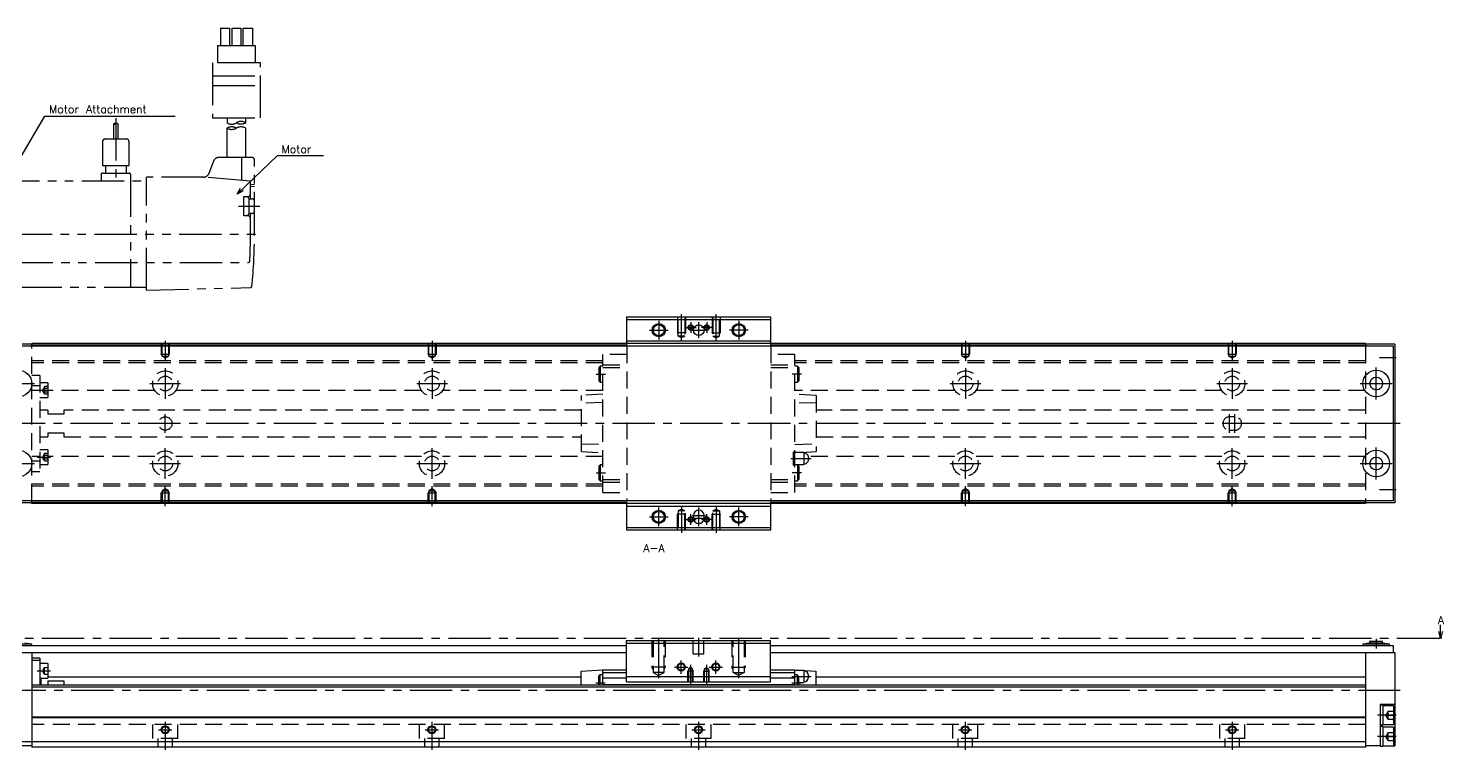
# Model space of a CAD drawing. Extents: x -2 to 824, y -8 to 279.
# Drawn here: x 293 to 824, y 9 to 279 of the extents above; entities that cross this region are included whole.
import ezdxf

# ---------------------------------------------------------------- set-up
doc = ezdxf.new("R2010")
doc.units = 0
doc.header["$LTSCALE"] = 0.5
for name, pattern in [('CENTER', [50.8, 31.75, -6.35, 6.35, -6.35]), ('DASHED', [19.05, 12.7, -6.35]), ('PHANTOM', [63.5, 31.75, -6.35, 6.35, -6.35, 6.35, -6.35])]:
    doc.linetypes.add(name, pattern=pattern)
for name, color, linetype in [('MSM_CENTER', 1, 'CENTER'), ('MSM_CONTINUOUS', 7, 'CONTINUOUS'), ('MSM_DASHED', 4, 'DASHED'), ('MSM_IMAGINARY', 6, 'PHANTOM'), ('MSM_NARROW', 5, 'CONTINUOUS'), ('MSM_PART_NUMBER', 7, 'CONTINUOUS')]:
    doc.layers.add(name, color=color, linetype=linetype)
doc.styles.get("Standard").update_dxf_attribs({"font": 'txt.shx', "height": 3, "bigfont": 'bigfont.shx'})

msp = doc.modelspace()

# ---------------------------------------------------------------- linework, layer by layer
at = {"layer": 'MSM_CENTER'}
for p, q in [((538.33, 162.39), (538.33, 172.3)), ((551.33, 162.39), (551.33, 172.3)), ((526.33, 166.3), (533.33, 166.3)), ((529.83, 169.8), (529.83, 162.8)), ((539.83, 167.3), (543.83, 167.3)), ((541.83, 169.3), (541.83, 165.3)), ((542.33, 166.3), (547.33, 166.3)), ((544.83, 163.3), (544.83, 169.3)), ((549.83, 167.3), (545.83, 167.3)), ((547.83, 169.3), (547.83, 165.3)), ((563.33, 166.3), (556.33, 166.3)), ((559.83, 169.8), (559.83, 162.8)), ((344.83, 162.3), (344.83, 154.79)), ((444.83, 162.3), (444.83, 154.79)), ((644.83, 162.3), (644.83, 154.79)), ((744.83, 162.3), (744.83, 154.79)), ((800.08, 156), (806.33, 156)), ((344.83, 152.05), (344.83, 140.55)), ((444.83, 152.05), (444.83, 140.55)), ((506.33, 149.8), (509.83, 149.8)), ((583.33, 149.8), (579.83, 149.8)), ((644.83, 152.05), (644.83, 140.55)), ((744.83, 152.05), (744.83, 140.55)), ((798.83, 140.3), (798.83, 152.3)), ((283.76, 146.3), (295.76, 146.3)), ((296.83, 143.85), (301.83, 143.85)), ((339.08, 146.3), (350.58, 146.3)), ((439.08, 146.3), (450.58, 146.3)), ((639.08, 146.3), (650.58, 146.3)), ((739.08, 146.3), (750.58, 146.3)), ((792.83, 146.3), (804.83, 146.3)), ((344.83, 127.8), (344.83, 134.8)), ((743.83, 127.8), (743.83, 134.8)), ((745.83, 127.8), (745.83, 134.8)), ((807.76, 131.3), (256.26, 131.3)), ((798.83, 110.3), (798.83, 122.3)), ((296.83, 118.74), (301.83, 118.74)), ((344.83, 110.55), (344.83, 122.05)), ((444.83, 110.55), (444.83, 122.05)), ((579.33, 118.2), (587.03, 118.2)), ((644.83, 110.55), (644.83, 122.05)), ((744.83, 110.55), (744.83, 122.05)), ((283.76, 116.3), (295.76, 116.3)), ((339.08, 116.3), (350.58, 116.3)), ((439.08, 116.3), (450.58, 116.3)), ((506.33, 112.8), (509.83, 112.8)), ((583.33, 112.8), (579.83, 112.8)), ((639.08, 116.3), (650.58, 116.3)), ((739.08, 116.3), (750.58, 116.3)), ((792.83, 116.3), (804.83, 116.3)), ((344.83, 100.3), (344.83, 107.81)), ((444.83, 100.3), (444.83, 107.81)), ((644.83, 100.3), (644.83, 107.81)), ((744.83, 100.3), (744.83, 107.81)), ((800.08, 106.6), (806.33, 106.6)), ((526.33, 96.3), (533.33, 96.3)), ((529.83, 92.8), (529.83, 99.8)), ((538.33, 100.21), (538.33, 90.3)), ((541.83, 93.3), (541.83, 97.3)), ((542.33, 96.8), (547.33, 96.8)), ((542.33, 95.8), (547.33, 95.8)), ((544.83, 92.8), (544.83, 99.8)), ((547.83, 93.3), (547.83, 97.3)), ((551.33, 100.21), (551.33, 90.3)), ((563.33, 96.3), (556.33, 96.3)), ((559.83, 92.8), (559.83, 99.8)), ((539.83, 95.3), (543.83, 95.3)), ((549.83, 95.3), (545.83, 95.3)), ((247.76, 50.8), (822.94, 50.8)), ((529.76, 51), (529.76, 35.81)), ((544.76, 51), (544.76, 44)), ((559.76, 51), (559.76, 35.81)), ((798.76, 50.6), (798.76, 47)), ((538.26, 37.5), (538.26, 42.5)), ((551.26, 37.5), (551.26, 42.5)), ((296.76, 38.55), (301.76, 38.55)), ((535.76, 40), (540.76, 40)), ((541.76, 40.76), (541.76, 33.5)), ((547.76, 40.76), (547.76, 33.5)), ((548.76, 40), (553.76, 40)), ((506.26, 34.1), (509.76, 34.1)), ((579.76, 36.5), (586.96, 36.5)), ((579.76, 34.1), (583.26, 34.1)), ((258.76, 31.3), (807.76, 31.3)), ((806.26, 22), (799.26, 22)), ((342.26, 16.5), (347.26, 16.5)), ((344.76, 19.5), (344.76, 9)), ((442.26, 16.5), (447.26, 16.5)), ((444.76, 19.5), (444.76, 9)), ((542.26, 16.5), (547.26, 16.5)), ((544.76, 19.5), (544.76, 9)), ((642.26, 16.5), (647.26, 16.5)), ((644.76, 19.5), (644.76, 9)), ((742.26, 16.5), (747.26, 16.5)), ((744.76, 19.5), (744.76, 9)), ((806.26, 14), (799.26, 14))]:
    msp.add_line(p, q, dxfattribs=at)
at = {"layer": 'MSM_CONTINUOUS'}
for p, q in [((517.83, 171.3), (571.83, 171.3)), ((517.83, 160.3), (517.83, 171.3)), ((517.83, 170.3), (571.83, 170.3)), ((571.83, 160.3), (571.83, 171.3)), ((294.76, 161), (279.76, 161)), ((805.33, 160.3), (283.26, 160.3)), ((294.83, 160.3), (294.83, 161.3)), ((794.83, 161.3), (294.83, 161.3)), ((517.83, 161.1), (294.83, 161.1)), ((517.83, 160.4), (294.83, 160.4)), ((517.83, 162.3), (571.83, 162.3)), ((794.83, 161.1), (571.83, 161.1)), ((794.83, 160.4), (571.83, 160.4)), ((794.83, 161.3), (794.83, 160.3)), ((805.83, 161), (794.83, 161)), ((805.33, 102.3), (805.33, 160.3)), ((805.83, 161), (805.83, 101.6)), ((294.76, 101.6), (279.76, 101.6)), ((805.33, 102.3), (283.26, 102.3)), ((294.83, 101.3), (294.83, 102.3)), ((517.83, 102.2), (294.83, 102.2)), ((517.83, 101.5), (294.83, 101.5)), ((794.83, 101.3), (294.83, 101.3)), ((517.83, 91.3), (517.83, 102.3)), ((571.83, 91.3), (571.83, 102.3)), ((794.83, 102.2), (571.83, 102.2)), ((794.83, 101.5), (571.83, 101.5)), ((794.83, 102.3), (794.83, 101.3)), ((805.83, 101.6), (794.83, 101.6)), ((517.83, 100.3), (571.83, 100.3)), ((542.83, 96.8), (542.83, 95.8)), ((546.83, 95.8), (546.83, 96.8)), ((517.83, 92.3), (571.83, 92.3)), ((571.83, 91.3), (517.83, 91.3)), ((822.94, 50.8), (822.27, 53.3)), ((822.94, 50.8), (822.94, 55.8)), ((823.61, 53.3), (822.94, 50.8)), ((517.76, 48), (283.26, 48)), ((294.76, 48.6), (284.76, 48.6)), ((294.76, 48.6), (292.16, 49)), ((294.76, 48), (294.76, 48.6)), ((517.76, 34.5), (517.76, 50)), ((517.76, 50), (571.76, 50)), ((517.76, 49), (571.76, 49)), ((571.76, 34.5), (571.76, 50)), ((805.26, 48), (571.76, 48)), ((796.36, 49), (793.76, 48.6)), ((793.76, 48.6), (793.76, 48)), ((803.76, 48.6), (793.76, 48.6)), ((796.36, 49.6), (796.36, 49)), ((801.16, 49.6), (796.36, 49.6)), ((801.16, 49), (796.36, 49)), ((801.16, 49), (801.16, 49.6)), ((803.76, 48.6), (801.16, 49)), ((803.76, 48), (803.76, 48.6)), ((805.26, 45.5), (805.26, 48)), ((823.44, 50.8), (822.44, 50.8)), ((282.76, 45.5), (517.76, 45.5)), ((294.76, 45.5), (294.76, 10)), ((297.76, 43.3), (294.76, 43.3)), ((297.76, 43.3), (297.76, 33.2)), ((571.76, 45.5), (805.76, 45.5)), ((794.76, 45.5), (794.76, 10)), ((805.76, 45.5), (805.76, 10.5)), ((297.76, 42.45), (294.76, 42.45)), ((300.76, 41.3), (297.76, 41.3)), ((300.76, 41.3), (300.76, 35.8)), ((500.76, 38.5), (508.76, 39)), ((500.76, 33.2), (500.76, 38.5)), ((508.76, 39), (517.76, 39)), ((508.76, 39), (508.76, 33.2)), ((508.76, 38), (517.76, 38)), ((571.76, 39), (580.76, 39)), ((571.76, 38), (580.76, 38)), ((580.76, 39), (588.76, 38.5)), ((580.76, 39), (580.76, 33.2)), ((584.21, 38.75), (580.76, 38.75)), ((584.21, 38.75), (584.21, 34.25)), ((588.76, 38.5), (588.76, 33.2)), ((794.76, 33.2), (294.76, 33.2)), ((794.76, 32.5), (294.76, 32.5)), ((297.76, 35.8), (300.76, 35.8)), ((298.26, 33.2), (298.26, 35.8)), ((300.76, 36.3), (500.76, 36.3)), ((300.76, 34.87), (306.76, 34.87)), ((300.76, 34.87), (300.76, 33.2)), ((306.76, 34.87), (306.76, 33.2)), ((507.76, 37.1), (507.26, 36.6)), ((507.26, 36.6), (507.26, 33.2)), ((508.76, 37.1), (507.76, 37.1)), ((507.76, 37.1), (507.76, 33.2)), ((508.76, 36), (517.76, 36)), ((508.76, 33.5), (580.76, 33.5)), ((517.76, 36.5), (571.76, 36.5)), ((517.76, 34.5), (571.76, 34.5)), ((571.76, 36), (580.76, 36)), ((581.76, 37.1), (580.76, 37.1)), ((582.26, 36.6), (581.76, 37.1)), ((581.76, 37.1), (581.76, 33.2)), ((582.26, 36.6), (582.26, 33.2)), ((582.26, 34.25), (584.21, 34.25)), ((585.96, 36.8), (585.96, 36.2)), ((588.76, 36.3), (794.76, 36.3)), ((805.76, 26), (800.26, 26)), ((800.26, 26), (800.26, 10.35)), ((801.26, 25.65), (800.26, 25.65)), ((801.26, 25.65), (801.26, 18.35)), ((805.26, 25.5), (801.26, 25.5)), ((805.26, 25.5), (805.26, 18.5)), ((794.76, 21.2), (294.76, 21.2)), ((794.76, 21), (294.76, 21)), ((800.26, 18.35), (801.26, 18.35)), ((801.26, 17.65), (800.26, 17.65)), ((801.26, 18.5), (805.26, 18.5)), ((801.26, 17.65), (801.26, 10.35)), ((805.26, 17.5), (801.26, 17.5)), ((805.26, 17.5), (805.26, 10.5)), ((794.76, 12), (285.26, 12)), ((294.76, 10.5), (285.26, 10.5)), ((794.76, 10), (294.76, 10)), ((800.26, 10.5), (794.76, 10.5)), ((800.26, 10.35), (801.26, 10.35)), ((801.26, 10.5), (805.76, 10.5))]:
    msp.add_line(p, q, dxfattribs=at)
for centre, radius in [((529.83, 166.3), 2.07), ((544.83, 166.3), 2), ((559.83, 166.3), 2.07), ((289.76, 146.3), 5), ((798.83, 146.3), 5), ((798.83, 146.3), 2.4), ((289.76, 116.3), 5), ((798.83, 116.3), 5), ((798.83, 116.3), 2.4), ((529.83, 96.3), 2.07), ((559.83, 96.3), 2.07), ((538.26, 40), 1.23), ((551.26, 40), 1.23), ((344.76, 16.5), 1.23), ((444.76, 16.5), 1.23), ((544.76, 16.5), 1.23), ((644.76, 16.5), 1.23), ((744.76, 16.5), 1.23)]:
    msp.add_circle(centre, radius, dxfattribs=at)
for centre, radius, start, end in [((544.83, 96.8), 2, 0, 180), ((544.83, 95.8), 2, 180, 0), ((584.21, 36.8), 1.75, 0, 90), ((584.21, 36.2), 1.75, 270, 0)]:
    msp.add_arc(centre, radius, start, end, dxfattribs=at)
at = {"layer": 'MSM_DASHED'}
for p, q in [((536.83, 171.3), (536.83, 165.3)), ((537.1, 164.1), (537.1, 171.3)), ((539.56, 171.3), (539.56, 164.1)), ((539.83, 171.3), (539.83, 165.3)), ((549.83, 171.3), (549.83, 165.3)), ((550.1, 171.3), (550.1, 164.1)), ((552.56, 164.1), (552.56, 171.3)), ((552.83, 171.3), (552.83, 165.3)), ((539.83, 165.3), (536.83, 165.3)), ((537.1, 164.83), (536.83, 165.3)), ((539.56, 164.83), (539.83, 165.3)), ((549.83, 165.3), (552.83, 165.3)), ((550.1, 164.83), (549.83, 165.3)), ((552.56, 164.83), (552.83, 165.3)), ((294.83, 102.3), (294.83, 160.3)), ((343.33, 161.3), (343.33, 157.3)), ((343.6, 156.5), (343.6, 161.3)), ((346.06, 161.3), (346.06, 156.5)), ((346.33, 161.3), (346.33, 157.3)), ((443.33, 161.3), (443.33, 157.3)), ((443.6, 156.5), (443.6, 161.3)), ((446.06, 161.3), (446.06, 156.5)), ((446.33, 161.3), (446.33, 157.3)), ((517.83, 160.3), (517.83, 102.3)), ((539.56, 164.1), (537.1, 164.1)), ((538.33, 163.39), (537.1, 164.1)), ((539.56, 164.1), (538.33, 163.39)), ((550.1, 164.1), (552.56, 164.1)), ((550.1, 164.1), (551.33, 163.39)), ((551.33, 163.39), (552.56, 164.1)), ((571.83, 160.3), (571.83, 102.3)), ((643.33, 161.3), (643.33, 157.3)), ((643.6, 156.5), (643.6, 161.3)), ((646.06, 161.3), (646.06, 156.5)), ((646.33, 161.3), (646.33, 157.3)), ((743.33, 161.3), (743.33, 157.3)), ((743.6, 156.5), (743.6, 161.3)), ((746.06, 161.3), (746.06, 156.5)), ((746.33, 161.3), (746.33, 157.3)), ((794.83, 160.3), (794.83, 102.3)), ((508.83, 154.75), (294.83, 154.75)), ((508.83, 154.05), (294.83, 154.05)), ((343.6, 156.83), (343.33, 157.3)), ((343.33, 157.3), (346.33, 157.3)), ((343.6, 156.5), (346.06, 156.5)), ((344.83, 155.79), (343.6, 156.5)), ((346.06, 156.5), (344.83, 155.79)), ((346.06, 156.83), (346.33, 157.3)), ((443.6, 156.83), (443.33, 157.3)), ((443.33, 157.3), (446.33, 157.3)), ((443.6, 156.5), (446.06, 156.5)), ((444.83, 155.79), (443.6, 156.5)), ((446.06, 156.5), (444.83, 155.79)), ((446.06, 156.83), (446.33, 157.3)), ((517.83, 157.2), (508.83, 157.2)), ((508.83, 105.4), (508.83, 157.2)), ((580.83, 157.2), (571.83, 157.2)), ((580.83, 105.4), (580.83, 157.2)), ((794.83, 154.75), (580.83, 154.75)), ((794.83, 154.05), (580.83, 154.05)), ((643.6, 156.83), (643.33, 157.3)), ((643.33, 157.3), (646.33, 157.3)), ((643.6, 156.5), (646.06, 156.5)), ((644.83, 155.79), (643.6, 156.5)), ((646.06, 156.5), (644.83, 155.79)), ((646.06, 156.83), (646.33, 157.3)), ((743.6, 156.83), (743.33, 157.3)), ((743.33, 157.3), (746.33, 157.3)), ((743.6, 156.5), (746.06, 156.5)), ((744.83, 155.79), (743.6, 156.5)), ((746.06, 156.5), (744.83, 155.79)), ((746.06, 156.83), (746.33, 157.3)), ((297.83, 149.3), (294.83, 149.3)), ((297.83, 149.3), (297.83, 113.3)), ((507.83, 152.8), (507.33, 152.3)), ((507.33, 152.3), (507.33, 147.3)), ((507.83, 152.8), (507.83, 146.8)), ((508.83, 152.8), (507.83, 152.8)), ((508.83, 153.25), (517.83, 153.25)), ((508.83, 152.25), (517.83, 152.25)), ((571.83, 153.25), (580.83, 153.25)), ((571.83, 152.25), (580.83, 152.25)), ((581.83, 152.8), (580.83, 152.8)), ((581.83, 152.8), (581.83, 146.8)), ((582.33, 152.3), (581.83, 152.8)), ((582.33, 152.3), (582.33, 147.3)), ((297.83, 145.43), (294.83, 145.43)), ((297.83, 143.68), (294.83, 143.68)), ((300.83, 146.6), (297.83, 146.6)), ((299.53, 145.1), (298.8, 143.85)), ((299.53, 142.6), (298.8, 143.85)), ((299.53, 145.3), (300.83, 145.3)), ((299.53, 145.3), (299.53, 142.41)), ((299.53, 144.58), (300.83, 144.58)), ((300.83, 146.6), (300.83, 141.1)), ((340.88, 143.66), (300.83, 143.66)), ((440.88, 143.66), (348.77, 143.66)), ((508.83, 143.66), (448.77, 143.66)), ((507.33, 147.3), (507.83, 146.8)), ((507.83, 146.8), (508.83, 146.8)), ((580.83, 146.8), (581.83, 146.8)), ((640.88, 143.66), (580.83, 143.66)), ((581.83, 146.8), (582.33, 147.3)), ((740.88, 143.66), (648.77, 143.66)), ((794.83, 143.66), (748.77, 143.66)), ((297.83, 141.1), (300.83, 141.1)), ((299.53, 143.13), (300.83, 143.13)), ((299.53, 142.41), (300.83, 142.41)), ((508.83, 142.3), (500.83, 141.77)), ((500.83, 120.83), (500.83, 141.77)), ((508.83, 139.16), (500.83, 138.9)), ((588.83, 141.77), (580.83, 142.3)), ((588.83, 138.9), (580.83, 139.16)), ((588.83, 141.77), (588.83, 120.83)), ((300.83, 136.3), (297.83, 136.3)), ((300.83, 136.3), (300.83, 134.8)), ((306.83, 134.8), (300.83, 134.8)), ((306.83, 136.3), (306.83, 134.8)), ((500.83, 136.3), (306.83, 136.3)), ((794.83, 136.3), (588.83, 136.3)), ((745.83, 133.8), (743.83, 133.8)), ((300.83, 127.8), (306.83, 127.8)), ((300.83, 127.8), (300.83, 126.3)), ((306.83, 127.8), (306.83, 126.3)), ((743.83, 128.8), (745.83, 128.8)), ((297.83, 126.3), (300.83, 126.3)), ((306.83, 126.3), (500.83, 126.3)), ((500.83, 123.7), (508.83, 123.44)), ((580.83, 123.44), (588.83, 123.7)), ((588.83, 126.3), (794.83, 126.3)), ((297.83, 118.92), (294.83, 118.92)), ((297.83, 117.17), (294.83, 117.17)), ((300.83, 121.49), (297.83, 121.49)), ((299.53, 119.99), (298.8, 118.74)), ((299.53, 117.49), (298.8, 118.74)), ((299.53, 120.19), (300.83, 120.19)), ((299.53, 117.3), (299.53, 120.19)), ((299.53, 119.47), (300.83, 119.47)), ((299.53, 118.02), (300.83, 118.02)), ((299.53, 117.3), (300.83, 117.3)), ((300.83, 121.49), (300.83, 115.99)), ((340.88, 118.94), (300.83, 118.94)), ((440.88, 118.94), (348.77, 118.94)), ((508.83, 118.94), (448.77, 118.94)), ((500.83, 120.83), (508.83, 120.3)), ((580.33, 120.7), (580.83, 120.7)), ((580.33, 115.7), (580.33, 120.7)), ((580.83, 119.7), (580.33, 119.7)), ((584.28, 120.45), (580.83, 120.45)), ((583.08, 120.45), (588.83, 120.83)), ((584.28, 120.45), (584.28, 115.95)), ((640.88, 118.94), (585.97, 118.94)), ((586.03, 118.5), (586.03, 117.9)), ((740.88, 118.94), (648.77, 118.94)), ((794.83, 118.94), (748.77, 118.94)), ((294.83, 113.3), (297.83, 113.3)), ((297.83, 115.99), (300.83, 115.99)), ((507.83, 115.8), (507.33, 115.3)), ((507.33, 115.3), (507.33, 110.3)), ((508.83, 115.8), (507.83, 115.8)), ((507.83, 115.8), (507.83, 109.8)), ((580.33, 116.7), (580.83, 116.7)), ((580.33, 115.7), (580.83, 115.7)), ((580.83, 115.95), (584.28, 115.95)), ((581.83, 115.8), (580.83, 115.8)), ((582.33, 115.3), (581.83, 115.8)), ((581.83, 115.8), (581.83, 109.8)), ((582.33, 115.3), (582.33, 110.3)), ((508.83, 108.55), (294.83, 108.55)), ((508.83, 107.85), (294.83, 107.85)), ((344.83, 106.81), (343.6, 106.1)), ((346.06, 106.1), (344.83, 106.81)), ((444.83, 106.81), (443.6, 106.1)), ((446.06, 106.1), (444.83, 106.81)), ((507.33, 110.3), (507.83, 109.8)), ((507.83, 109.8), (508.83, 109.8)), ((508.83, 110.35), (517.83, 110.35)), ((508.83, 109.35), (517.83, 109.35)), ((571.83, 110.35), (580.83, 110.35)), ((571.83, 109.35), (580.83, 109.35)), ((580.83, 109.8), (581.83, 109.8)), ((794.83, 108.55), (580.83, 108.55)), ((794.83, 107.85), (580.83, 107.85)), ((581.83, 109.8), (582.33, 110.3)), ((644.83, 106.81), (643.6, 106.1)), ((646.06, 106.1), (644.83, 106.81)), ((744.83, 106.81), (743.6, 106.1)), ((746.06, 106.1), (744.83, 106.81)), ((343.6, 105.77), (343.33, 105.3)), ((343.33, 101.3), (343.33, 105.3)), ((343.33, 105.3), (346.33, 105.3)), ((343.6, 106.1), (343.6, 101.3)), ((343.6, 106.1), (346.06, 106.1)), ((346.06, 101.3), (346.06, 106.1)), ((346.06, 105.77), (346.33, 105.3)), ((346.33, 101.3), (346.33, 105.3)), ((443.6, 105.77), (443.33, 105.3)), ((443.33, 101.3), (443.33, 105.3)), ((443.33, 105.3), (446.33, 105.3)), ((443.6, 106.1), (443.6, 101.3)), ((443.6, 106.1), (446.06, 106.1)), ((446.06, 101.3), (446.06, 106.1)), ((446.06, 105.77), (446.33, 105.3)), ((446.33, 101.3), (446.33, 105.3)), ((508.83, 105.4), (517.83, 105.4)), ((571.83, 105.4), (580.83, 105.4)), ((643.6, 105.77), (643.33, 105.3)), ((643.33, 101.3), (643.33, 105.3)), ((643.33, 105.3), (646.33, 105.3)), ((643.6, 106.1), (643.6, 101.3)), ((643.6, 106.1), (646.06, 106.1)), ((646.06, 101.3), (646.06, 106.1)), ((646.06, 105.77), (646.33, 105.3)), ((646.33, 101.3), (646.33, 105.3)), ((743.6, 105.77), (743.33, 105.3)), ((743.33, 101.3), (743.33, 105.3)), ((743.33, 105.3), (746.33, 105.3)), ((743.6, 106.1), (743.6, 101.3)), ((743.6, 106.1), (746.06, 106.1)), ((746.06, 101.3), (746.06, 106.1)), ((746.06, 105.77), (746.33, 105.3)), ((746.33, 101.3), (746.33, 105.3)), ((537.1, 97.77), (536.83, 97.3)), ((539.83, 97.3), (536.83, 97.3)), ((536.83, 91.3), (536.83, 97.3)), ((538.33, 99.21), (537.1, 98.5)), ((539.56, 98.5), (537.1, 98.5)), ((537.1, 98.5), (537.1, 91.3)), ((539.56, 98.5), (538.33, 99.21)), ((539.56, 91.3), (539.56, 98.5)), ((539.56, 97.77), (539.83, 97.3)), ((539.83, 91.3), (539.83, 97.3)), ((550.1, 97.77), (549.83, 97.3)), ((549.83, 97.3), (552.83, 97.3)), ((549.83, 91.3), (549.83, 97.3)), ((550.1, 98.5), (551.33, 99.21)), ((550.1, 98.5), (552.56, 98.5)), ((550.1, 91.3), (550.1, 98.5)), ((551.33, 99.21), (552.56, 98.5)), ((552.56, 98.5), (552.56, 91.3)), ((552.56, 97.77), (552.83, 97.3)), ((552.83, 91.3), (552.83, 97.3)), ((527.26, 50), (527.26, 40)), ((527.69, 50), (527.69, 38)), ((531.83, 38), (531.83, 50)), ((532.26, 50), (532.26, 40)), ((542.76, 45), (542.76, 50)), ((546.76, 45), (546.76, 50)), ((557.26, 50), (557.26, 40)), ((557.69, 38), (557.69, 50)), ((561.83, 50), (561.83, 38)), ((562.26, 50), (562.26, 40)), ((542.76, 45), (546.76, 45)), ((299.46, 39.8), (298.74, 38.55)), ((299.46, 37.3), (298.74, 38.55)), ((299.46, 39.8), (300.76, 39.8)), ((299.46, 39.8), (299.46, 37.3)), ((299.46, 38.55), (300.76, 38.55)), ((299.46, 37.3), (300.76, 37.3)), ((532.26, 40), (527.26, 40)), ((527.69, 39.25), (527.26, 40)), ((531.83, 38), (527.69, 38)), ((527.69, 38), (529.76, 36.81)), ((529.76, 36.81), (531.83, 38)), ((531.83, 39.25), (532.26, 40)), ((540.98, 38.87), (540.76, 38.5)), ((542.76, 38.5), (540.76, 38.5)), ((540.76, 34.5), (540.76, 38.5)), ((541.76, 39.76), (540.98, 39.31)), ((542.54, 39.31), (540.98, 39.31)), ((540.98, 39.31), (540.98, 34.5)), ((542.54, 39.31), (541.76, 39.76)), ((542.54, 34.5), (542.54, 39.31)), ((542.54, 38.87), (542.76, 38.5)), ((542.76, 34.5), (542.76, 38.5)), ((546.98, 38.87), (546.76, 38.5)), ((546.76, 34.5), (546.76, 38.5)), ((546.76, 38.5), (548.76, 38.5)), ((546.98, 39.31), (547.76, 39.76)), ((546.98, 39.31), (548.54, 39.31)), ((546.98, 34.5), (546.98, 39.31)), ((547.76, 39.76), (548.54, 39.31)), ((548.54, 39.31), (548.54, 34.5)), ((548.54, 38.87), (548.76, 38.5)), ((548.76, 34.5), (548.76, 38.5)), ((557.26, 40), (562.26, 40)), ((557.69, 39.25), (557.26, 40)), ((557.69, 38), (561.83, 38)), ((559.76, 36.81), (557.69, 38)), ((561.83, 38), (559.76, 36.81)), ((561.83, 39.25), (562.26, 40)), ((803.26, 23.5), (802.4, 22)), ((803.26, 20.5), (802.4, 22)), ((803.26, 20.5), (803.26, 23.5)), ((803.26, 23.5), (805.26, 23.5)), ((803.26, 22), (805.26, 22)), ((794.76, 18.5), (294.76, 18.5)), ((340.01, 18.5), (340.01, 13.2)), ((349.51, 13.2), (349.51, 18.5)), ((440.01, 18.5), (440.01, 13.2)), ((449.51, 13.2), (449.51, 18.5)), ((540.01, 18.5), (540.01, 13.2)), ((549.51, 13.2), (549.51, 18.5)), ((640.01, 18.5), (640.01, 13.2)), ((649.51, 13.2), (649.51, 18.5)), ((740.01, 18.5), (740.01, 13.2)), ((749.51, 13.2), (749.51, 18.5)), ((803.26, 20.5), (805.26, 20.5)), ((349.51, 13.2), (340.01, 13.2)), ((342.01, 13.2), (342.01, 10)), ((347.51, 10), (347.51, 13.2)), ((449.51, 13.2), (440.01, 13.2)), ((442.01, 13.2), (442.01, 10)), ((447.51, 10), (447.51, 13.2)), ((549.51, 13.2), (540.01, 13.2)), ((542.01, 13.2), (542.01, 10)), ((547.51, 10), (547.51, 13.2)), ((649.51, 13.2), (640.01, 13.2)), ((642.01, 13.2), (642.01, 10)), ((647.51, 10), (647.51, 13.2)), ((749.51, 13.2), (740.01, 13.2)), ((742.01, 13.2), (742.01, 10)), ((747.51, 10), (747.51, 13.2)), ((803.26, 15.5), (802.4, 14)), ((803.26, 12.5), (802.4, 14)), ((803.26, 12.5), (803.26, 15.5)), ((803.26, 15.5), (805.26, 15.5)), ((803.26, 14), (805.26, 14)), ((803.26, 12.5), (805.26, 12.5))]:
    msp.add_line(p, q, dxfattribs=at)
for centre, radius in [((541.83, 167.3), 1), ((541.83, 167.3), 0.784), ((547.83, 167.3), 1), ((547.83, 167.3), 0.784), ((344.83, 146.3), 4.75), ((344.83, 146.3), 2.75), ((444.83, 146.3), 4.75), ((444.83, 146.3), 2.75), ((644.83, 146.3), 4.75), ((644.83, 146.3), 2.75), ((744.83, 146.3), 4.75), ((744.83, 146.3), 2.75), ((344.83, 131.3), 2.5), ((344.83, 116.3), 4.75), ((344.83, 116.3), 2.75), ((444.83, 116.3), 4.75), ((444.83, 116.3), 2.75), ((644.83, 116.3), 4.75), ((644.83, 116.3), 2.75), ((744.83, 116.3), 4.75), ((744.83, 116.3), 2.75), ((541.83, 95.3), 1), ((541.83, 95.3), 0.784), ((547.83, 95.3), 1), ((547.83, 95.3), 0.784)]:
    msp.add_circle(centre, radius, dxfattribs=at)
for centre, radius, start, end in [((743.83, 131.3), 2.5, 90, 270), ((745.83, 131.3), 2.5, 270, 90), ((584.28, 118.5), 1.75, 0, 90), ((584.28, 117.9), 1.75, 270, 0)]:
    msp.add_arc(centre, radius, start, end, dxfattribs=at)
at = {"layer": 'MSM_IMAGINARY'}
for p, q in [((365.46, 279.48), (368.86, 279.48)), ((365.46, 279.48), (365.46, 272.98)), ((368.86, 279.48), (368.86, 272.98)), ((369.76, 279.48), (373.16, 279.48)), ((369.76, 279.48), (369.76, 272.98)), ((373.16, 279.48), (373.16, 272.98)), ((374.06, 272.98), (374.06, 279.48)), ((374.06, 279.48), (377.46, 279.48)), ((377.46, 279.48), (377.46, 272.98)), ((364.46, 272.98), (378.46, 272.98)), ((364.46, 266.48), (364.46, 272.98)), ((378.46, 272.98), (378.46, 266.48)), ((362.46, 266.48), (362.46, 245.86)), ((380.46, 266.48), (362.46, 266.48)), ((380.46, 245.86), (380.46, 266.48)), ((362.46, 261.63), (380.46, 261.63)), ((362.46, 258.03), (380.46, 258.03)), ((326.26, 245.75), (326.26, 220.3)), ((362.46, 245.86), (380.46, 245.86)), ((367.96, 245.86), (367.96, 244.07)), ((374.96, 244.07), (374.96, 245.86)), ((325.41, 243.64), (325.41, 238)), ((327.11, 238), (327.11, 243.64)), ((367.96, 231), (367.96, 242.04)), ((374.96, 231), (374.96, 242.04)), ((321.31, 237), (321.31, 228)), ((322.31, 238), (330.21, 238)), ((331.21, 237), (331.21, 228)), ((362.88, 229.68), (361.18, 225.02)), ((377.46, 231), (364.76, 231)), ((373.46, 222.46), (373.46, 231)), ((378.26, 202.3), (378.26, 230.2)), ((320.76, 224.7), (320.76, 222.3)), ((321.26, 225.2), (331.26, 225.2)), ((321.31, 228), (331.21, 228)), ((322.36, 228), (322.36, 225.2)), ((330.16, 228), (330.16, 225.2)), ((331.76, 224.7), (331.76, 182.3)), ((337.76, 181.3), (337.76, 223.7)), ((359.3, 223.7), (337.76, 223.7)), ((376.76, 222.17), (359.3, 223.7)), ((281.76, 222.3), (337.76, 222.3)), ((376.76, 215.53), (376.76, 222.17)), ((378.26, 220.76), (376.76, 220.89)), ((378.26, 220.06), (376.76, 220.19)), ((372.26, 212.78), (380.26, 212.78)), ((374.26, 216.38), (375.76, 216.38)), ((374.26, 209.18), (374.26, 216.38)), ((375.26, 216.28), (374.26, 216.28)), ((376.23, 215.53), (377.26, 215.53)), ((376.26, 210.28), (376.26, 215.28)), ((374.26, 209.28), (375.26, 209.28)), ((375.76, 209.18), (374.26, 209.18)), ((377.26, 210.03), (376.26, 210.03)), ((376.76, 202.3), (376.76, 210.03)), ((254.76, 202.3), (380.26, 202.3)), ((286.76, 191.73), (376, 191.73)), ((337.76, 182.3), (281.76, 182.3)), ((337.76, 181.3), (376.82, 182.29))]:
    msp.add_line(p, q, dxfattribs=at)
for centre, radius, start, end in [((373.21, 241.04), 3.5, 60.0014, 120.0014), ((325.84, 242.9), 0.85, 60.0009, 119.999), ((325.84, 244.37), 0.85, 240.001, 299.999), ((326.69, 242.9), 0.85, 59.9987, 119.999), ((369.71, 239.01), 3.5, 60.0014, 120.1319), ((369.71, 245.07), 3.5, 239.871, 300), ((369.71, 246.51), 3, 234.3132, 305.6839), ((373.21, 247.1), 3.5, 240.0015, 300.0015), ((373.21, 239.01), 3.5, 60.0637, 120), ((322.31, 237), 1, 90, 180), ((330.21, 237), 1, 360, 90), ((364.76, 229), 2, 90, 160), ((377.46, 230.2), 0.8, 360, 90), ((321.26, 224.7), 0.5, 90, 180), ((331.26, 224.7), 0.5, 360, 90), ((359.3, 225.7), 2, 270, 340), ((375.26, 215.28), 1, 360, 90), ((375.76, 217.38), 1, 270, 0), ((377.26, 214.53), 1, 360, 90), ((375.26, 210.28), 1, 270, 360), ((375.76, 208.18), 1, 1.7094, 90), ((377.26, 211.03), 1, 270, 360), ((178.26, 202.3), 198.5, 357.0836, 0), ((178.26, 202.3), 200, 354.3874, 0), ((376, 192.23), 0.5, 270, 357.0836), ((376.8, 182.79), 0.5, 271.4503, 354.3874)]:
    msp.add_arc(centre, radius, start, end, dxfattribs=at)
at = {"layer": 'MSM_NARROW'}
for centre, radius in [((529.83, 166.3), 2.5), ((559.83, 166.3), 2.5), ((529.83, 96.3), 2.5), ((559.83, 96.3), 2.5), ((538.26, 40), 1.5), ((551.26, 40), 1.5), ((344.76, 16.5), 1.5), ((444.76, 16.5), 1.5), ((544.76, 16.5), 1.5), ((644.76, 16.5), 1.5), ((744.76, 16.5), 1.5)]:
    msp.add_circle(centre, radius, dxfattribs=at)
at = {"layer": 'MSM_PART_NUMBER'}
for p, q in [((280.7, 214.29), (299.66, 246.54)), ((299.66, 246.54), (348.5, 246.54)), ((371.72, 217.28), (386.86, 231.83)), ((386.86, 231.83), (404.17, 231.83)), ((371.72, 217.28), (373.06, 219.49)), ((373.99, 218.52), (371.72, 217.28))]:
    msp.add_line(p, q, dxfattribs=at)

# ---------------------------------------------------------------- texts
for s, p in [('Motor Attachment', (301.22, 247.69)), ('Motor', (388.38, 232.69)), ('A-A', (524.03, 83.1)), ('A', (821.93, 56.05))]:
    msp.add_text(s, height=3, dxfattribs=at).set_placement(p)

doc.saveas('drawing.dxf')
